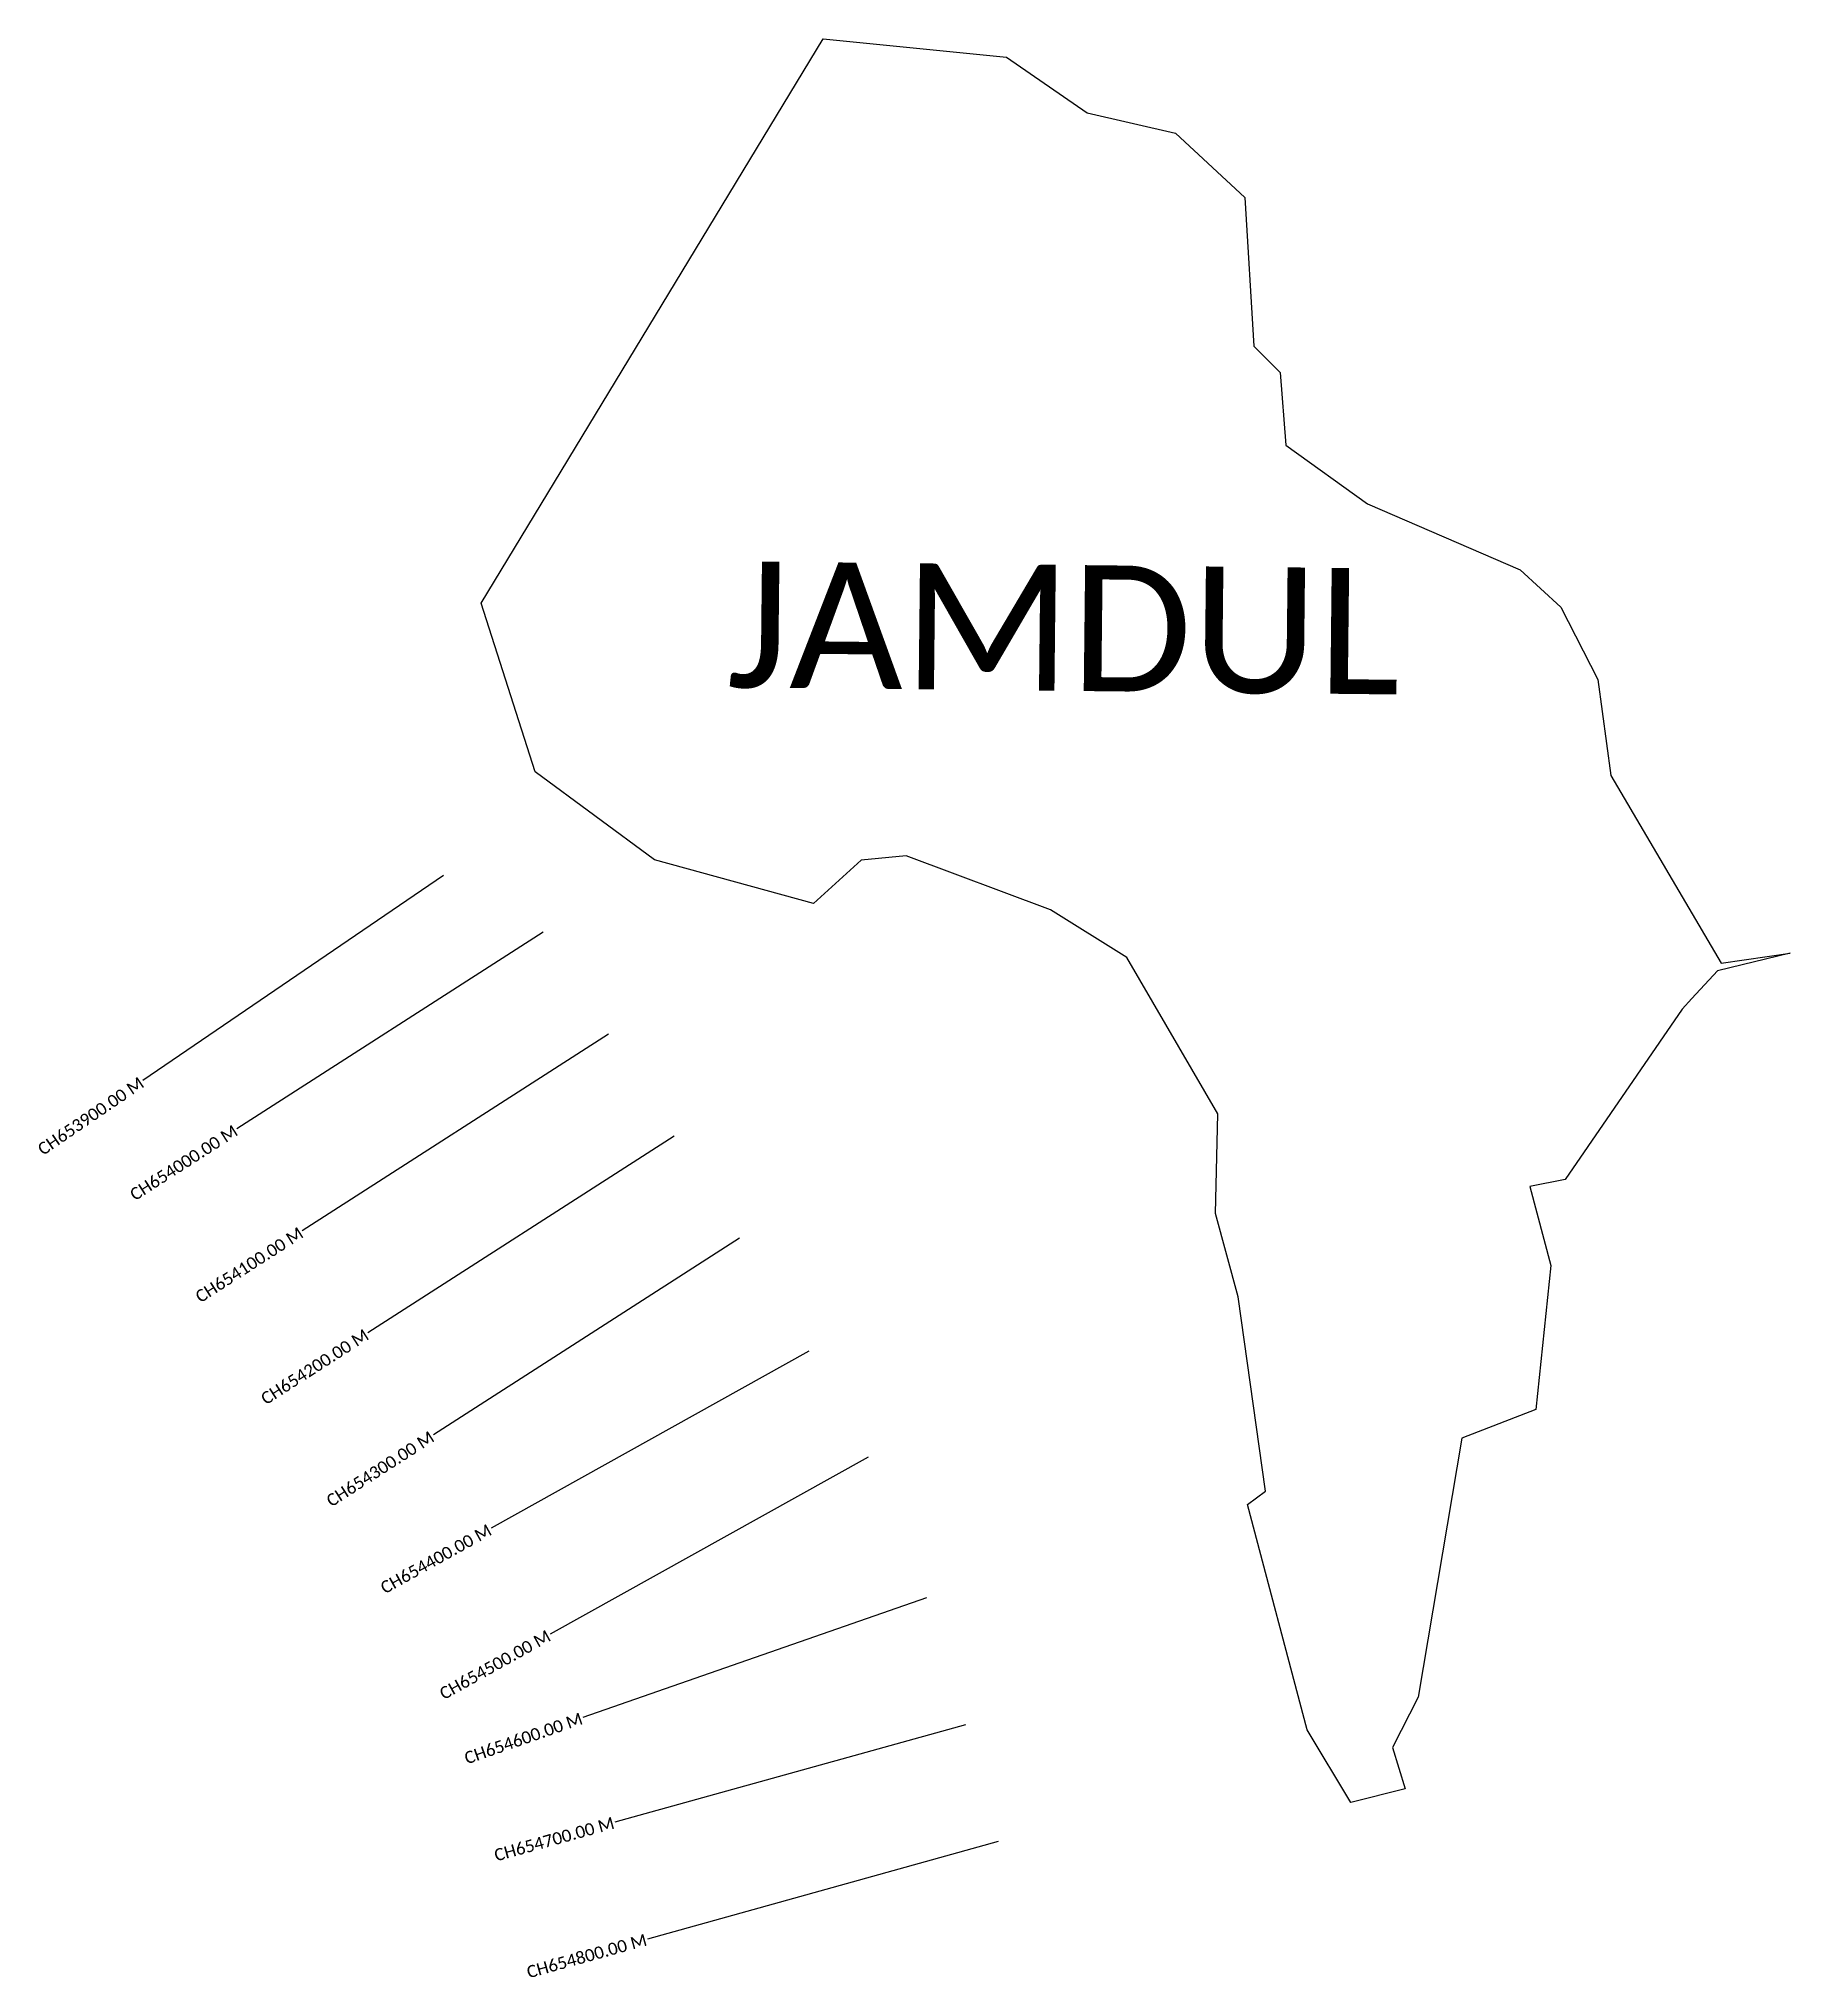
# Model space of a CAD drawing. Header units: metres. Extents: x 330680 to 359033, y 1790765 to 1931097.
# Drawn here: x 332511 to 333955, y 1790765 to 1792363 of the extents above; entities outside this region: 1.
import ezdxf
from ezdxf.enums import TextEntityAlignment as Align

# ---------------------------------------------------------------- set-up
doc = ezdxf.new("R2010")
doc.units = ezdxf.units.M
for name, color, linetype in [('CS', 134, 'Continuous'), ('CSMark', 6, 'Continuous'), ('DITRICT NAME', 118, 'Continuous'), ('VILLAGE NAME', 250, 'Continuous')]:
    doc.layers.add(name, color=color, linetype=linetype)
doc.styles.add('Legend', font='calibri.ttf')

msp = doc.modelspace()

# ---------------------------------------------------------------- linework, layer by layer
at = {"color": 3}
msp.add_lwpolyline([(332875.7, 1791898), (333157.7, 1792363.5), (333308.7, 1792348.3), (333375.2, 1792302.3), (333448.2, 1792285.7), (333505.3, 1792232.7), (333512.8, 1792109.9), (333534.3, 1792088.3), (333539.2, 1792028.3), (333606.4, 1791979.9), (333732.2, 1791925.4), (333766, 1791894.7), (333796.5, 1791835.2), (333807.2, 1791755.9), (333898.1, 1791601.1), (333955, 1791609.3), (333895.1, 1791594.9), (333874, 1791571.9), (333866, 1791563.3), (333769.4, 1791422.6), (333740.4, 1791416.8), (333757.6, 1791351.7), (333745.2, 1791233), (333684.1, 1791209.5), (333648.2, 1790995.9), (333627, 1790954.4), (333637.6, 1790920.1), (333592.7, 1790909), (333556.8, 1790968.9), (333507.6, 1791154.8), (333522.4, 1791165.6), (333499.8, 1791326), (333481.2, 1791394.8), (333483.1, 1791476.9), (333408.1, 1791605.7), (333345.1, 1791645.2), (333225.9, 1791689.6), (333188.8, 1791686.1), (333149.7, 1791650.4), (333018.6, 1791686.4), (332920, 1791759), (332875.7, 1791898)], dxfattribs=at)
at = {"layer": 'CS'}
for p, q in [((332844.4, 1791673.5), (332596.6, 1791504.4)), ((332926.6, 1791626.7), (332674.1, 1791464.6)), ((332980.6, 1791542.5), (332728.1, 1791380.5)), ((333034.6, 1791458.4), (332782.2, 1791296.3)), ((333088.6, 1791374.2), (332836.2, 1791212.1)), ((333145.9, 1791281), (332883.8, 1791135.1)), ((333194.6, 1791193.7), (332932.4, 1791047.7)), ((333242.8, 1791077.8), (332959.5, 1790979)), ((333275, 1790973), (332985.9, 1790892.6)), ((333301.8, 1790876.7), (333012.7, 1790796.3))]:
    msp.add_line(p, q, dxfattribs=at)

# ---------------------------------------------------------------- texts
at = {"layer": 'CSMark', "style": 'Legend'}
for s, rotation, p in [('CH653900.00 M', 34.3131, (332595.8, 1791503.8)), ('CH654000.00 M', 32.6965, (332673.3, 1791464.1)), ('CH654100.00 M', 32.6965, (332727.3, 1791379.9)), ('CH654200.00 M', 32.6965, (332781.3, 1791295.8)), ('CH654300.00 M', 32.6965, (332835.3, 1791211.6)), ('CH654400.00 M', 29.1003, (332882.9, 1791134.6)), ('CH654500.00 M', 29.1003, (332931.6, 1791047.3)), ('CH654600.00 M', 19.2407, (332958.6, 1790978.6)), ('CH654700.00 M', 15.5428, (332985, 1790892.4)), ('CH654800.00 M', 15.5428, (333011.8, 1790796))]:
    msp.add_text(s, height=10, rotation=rotation, dxfattribs=at).set_placement(p, align=Align.MIDDLE_RIGHT)
at = {"layer": 'DITRICT NAME', "insert": (330214.1, 1930543.7), "char_height": 4163.821, "attachment_point": 1, "rotation": 1.1028}
msp.add_mtext_dynamic_manual_height_columns('{\\fCalibri|b0|i0|c0|p34;RATNAGIRI}', width=3511.449, gutter_width=20819.1, heights=[0], dxfattribs=at)
at = {"layer": 'VILLAGE NAME', "insert": (333079, 1791932.6), "char_height": 103.843, "attachment_point": 1, "rotation": 359.3742}
msp.add_mtext_dynamic_manual_height_columns('{\\fCalibri|b0|i0|c0|p34;JAMDUL}', width=1024.702, gutter_width=519.2, heights=[0], dxfattribs=at)

doc.saveas('drawing.dxf')
